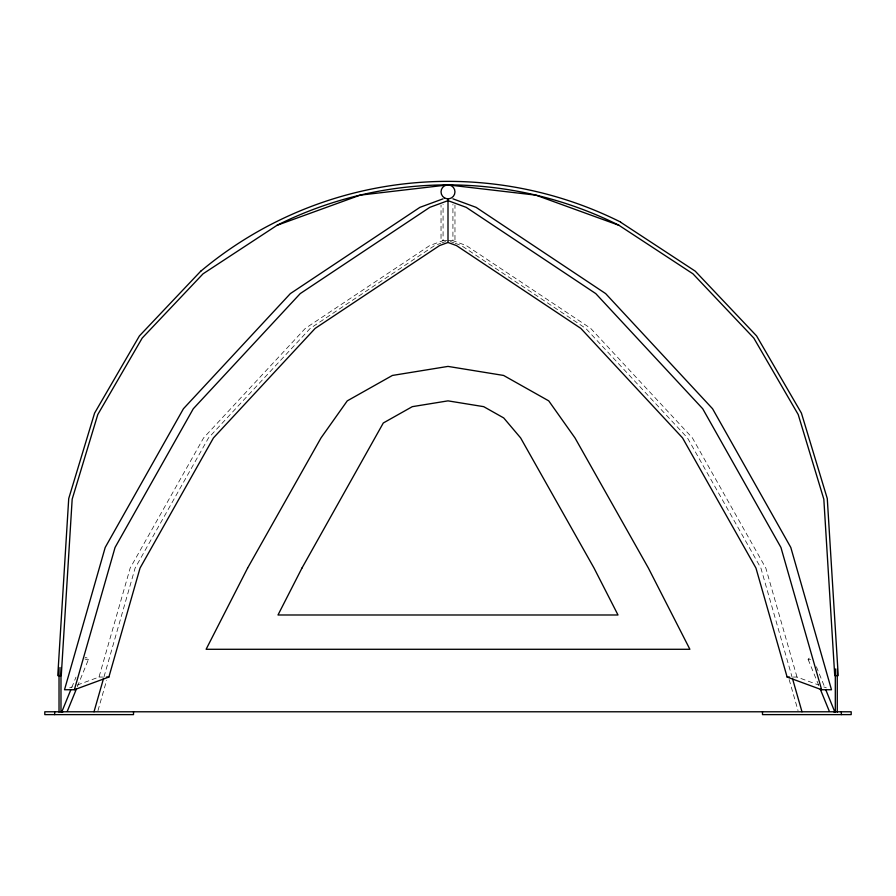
<?xml version="1.0" encoding="UTF-8"?>
<svg xmlns="http://www.w3.org/2000/svg" width="896" height="896" viewBox="0 0 896 896"><rect width="100%" height="100%" fill="white"/><g stroke="black" fill="none" stroke-linecap="round" stroke-linejoin="round"><path stroke-width="0.67" stroke-dasharray="4.48 3.36" d="M77.291 685.037L99.008 677.051L130.178 568.086L203.594 437.909L305.301 328.395L429.699 245.571L443.072 240.654L443.072 204.411M103.992 676.861L135.106 568.086L208.522 437.909L310.229 328.395L434.627 245.571L440.709 243.331M97.966 710.618L106.646 680.254M71.747 687.501L75.981 677.13M77.358 686.627L88.469 659.434A2.442 0.862 22.2 0 0 85.187 657.395M441.918 242.894L445.57 241.55M69.619 687.859L72.184 686.918M446.768 240.654L441.034 240.654L441.034 205.061M448 240.654L454.966 240.654L454.966 205.061M99.008 677.051L102.704 677.051M793.296 677.051L796.992 677.051L818.709 685.037M450.43 241.55L454.082 242.894M455.291 243.331L461.373 245.571L585.771 328.395L687.478 437.909L760.894 568.086L792.008 676.861M823.816 686.918L826.381 687.859M816.39 666.77L824.846 687.501M808.136 659.434L818.72 685.339M796.992 677.051L765.822 568.086L692.406 437.909L590.699 328.395L466.301 245.571L452.928 240.654L452.928 204.411M789.152 679.549L798.034 710.618M810.578 659.434A2.442 0.862 -22.2 0 1 808.17 659.176A2.442 0.862 -22.2 0 1 811.406 657.395M88.469 659.434A2.442 0.862 22.2 0 1 84.907 658.885"/><path stroke-width="1.34" d="M59.024 712.163L59.024 667.509M60.984 712.163L60.984 667.509M835.307 712.163L835.307 668.898M837.267 712.163L837.267 668.898M443.072 198.834L419.922 207.346L290.371 293.597L183.434 408.744L105.202 547.456L64.512 689.741L74.368 689.741L115.058 547.456L193.29 408.744L300.227 293.597L429.778 207.346L448 200.648L466.222 207.346L595.773 293.597L702.71 408.744L780.942 547.456L821.632 689.741L831.488 689.741L790.798 547.456L712.566 408.744L605.629 293.597L476.078 207.346L452.928 198.834M94.013 711.782L103.611 678.205M74.368 689.741L108.875 677.051L140.034 568.086L213.45 437.909L315.157 328.395L439.555 245.571L448 242.469L456.445 245.571L580.843 328.395L682.55 437.909L755.966 568.086L787.125 677.051L821.632 689.741M61.701 712.107L70.694 690.088M67.312 711.245L76.306 689.226M200.794 271.13L139.406 335.933L94.584 413.123L68.723 498.557L57.77 675.618L61.264 675.618L72.173 499.184L97.798 414.523L142.218 338.038L203.045 273.818L277.01 225.322L360.147 195.138L445.256 185.214M106.4 677.051L108.875 677.051M787.125 677.051L789.6 677.051M450.744 185.214L535.853 195.138L618.99 225.322L692.955 273.818L753.782 338.038L798.202 414.523L823.827 499.184L834.736 675.618L838.23 675.618L827.277 498.557L801.416 413.123L756.594 335.933L695.206 271.13L620.57 222.186M825.91 690.088L834.893 712.107M820.299 689.226L829.293 711.245M792.389 678.205L801.987 711.782M841.344 711.782L841.344 714.616M762.485 711.782L762.485 714.616L851.2 714.616L851.2 711.782L44.8 711.782L44.8 714.616L133.515 714.616L133.515 711.782M448 198.834L448 242.469M54.656 711.782L54.656 714.616M276.998 225.31A378.806 375.334 0 0 1 619.002 225.31M200.827 271.174A382.715 379.21 0 0 1 620.626 222.062M833.616 711.794A2.442 0.862 -22.2 0 1 834.512 711.794M62.093 711.794A2.442 0.862 22.2 0 1 62.989 711.794M247.598 568.086L206.114 649.286L689.886 649.286L648.402 568.086L574.986 437.909L548.744 400.87L503.597 375.446L448 366.408L392.403 375.446L347.256 400.87L321.014 437.909L247.598 568.086M301.952 568.086L277.995 614.992L618.005 614.992L594.048 568.086L520.621 437.909L503.72 417.939L483.706 406.661L448 400.859L412.294 406.661L383.298 422.99L301.952 568.086M444.517 197.904A6.966 6.966 0 0 0 454.966 191.867A6.966 6.966 0 0 0 444.517 185.83A6.966 6.966 0 0 0 444.517 197.904"/></g></svg>
